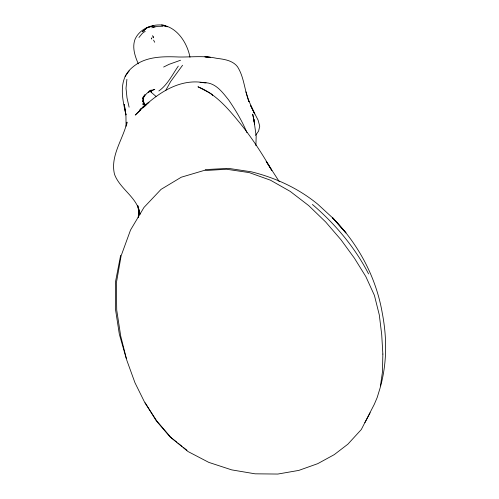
<?xml version="1.0" encoding="UTF-8"?>
<svg xmlns="http://www.w3.org/2000/svg" width="499" height="499" viewBox="0 0 499 499"><rect width="100%" height="100%" fill="white"/><g stroke="black" fill="none" stroke-linecap="round" stroke-linejoin="round"><path stroke-width="0.75" d="M138.279 217.533L138.554 210.422L137.612 205.463M138.285 217.533L138.678 209.667M143.188 101.266L143.456 96.101L142.901 98.284M126.902 79.341L126.022 88.279L127.002 97.879L129.104 107.166M255.893 145.639L256.18 136.146L253.841 119.398L254.571 124.6M126.709 124.282L127.02 122.13C123.053 139.402 110.036 155.825 114.496 174.245C120.016 189.414 137.786 197.454 139.994 214.239L137.849 205.544M120.633 255.351L115.431 282.135L115.363 308.538L119.33 334.137L126.241 358.513M380.656 385.933C387.062 362.187 386.931 337.124 382.271 313.073C376.14 277.219 358.257 243.874 332.796 218.019L345.894 232.865L332.796 218.019M152.881 37.319L153.212 36.783M245.926 91.847L249.057 101.721C244.423 90.307 244.192 77.12 237.443 66.654C232.409 60.229 223.851 59.25 216.31 58.258C203.935 55.47 191.31 57.229 178.785 56.998C162.605 56.325 144.66 56.293 131.811 67.883C117.839 79.834 122.43 99.282 125.998 114.895M142.92 99.182L144.941 94.704L143.487 96.981M364.888 422.653L370.127 412.785M165.643 90.581L170.664 81.555L182.559 65.257M178.299 66.086C172.311 74.694 167.577 84.761 158.844 90.986M255.619 135.323L258.613 131.044L259.736 126.141L258.108 120.147L250.704 105.726L254.727 113.978L248.203 99.438M138.947 37.494L142.433 33.227L145.203 31.312M125.068 76.347L129.222 70.87M142.758 98.122L146.65 93.538L151.247 90.045L148.097 92.371L154.79 89.34L150.623 90.718M140.737 109.923L135.241 115.076C153.081 96.631 176.877 77.719 204.234 82.728C215.512 82.379 222.498 92.303 228.792 100.156C235.784 110.429 242.202 121.145 246.961 132.653M142.932 107.859L148.983 102.189L139.895 109.63L141.735 108.37M142.964 107.528L144.186 106.692M151.79 27.832L155.002 26.572M163.635 67.034L169.018 64.359L180.563 60.236M151.79 39.097L151.303 38.099L151.696 38.024M149.164 91.205L151.035 90.606M153.324 27.333L157.59 26.335L163.073 26.285M142.995 106.374L145.097 105.95M205.133 169.623L228.405 168.356L251.459 171.837C275.591 177.781 298.539 188.41 317.801 204.241L333.8 218.949M200.049 82.454L206.056 82.84M210.665 57.391L204.914 56.799L210.372 57.366M161.539 24.981C177.083 26.915 187.25 42.902 189.988 57.229M165.668 25.605C154.01 22.985 140.157 27.944 135.048 39.259C131.967 47.424 134.98 56.293 138.335 63.853M145.814 105.701L142.639 103.929L144.928 105.588M150.268 91.167L151.54 91.935L150.392 91.211M153.162 36.976L153.661 37.83M176.634 442.102L169.972 436.825L156.168 420.688L145.184 402.755M177.85 443.062L182.085 446.424M183.301 447.378L186.932 450.26M149.875 91.117L155.994 96.413M312.411 204.447C335.166 223.951 354.839 247.192 368.58 273.92M212.699 95.502L211.788 94.292L209.206 92.652L197.941 86.764C215.181 93.637 227.394 107.753 238.834 121.75C251.39 136.913 262.037 153.505 271.88 170.521L266.179 161.358L279.203 181.542M145.814 105.62L142.465 100.748L144.186 104.235M153.573 40.113L154.721 42.265M152.619 35.61L153.068 36.664M142.708 98.078L144.348 104.241M125.53 111.795L124.257 104.391L125.966 116.398L126.054 126.291M125.785 113.279L126.041 114.758M382.858 354.059L382.452 372.017L380.238 387.548L377.175 397.553L374.319 404.265L361.301 429.539L347.847 444.21L334.268 454.626L317.744 463.658L298.826 470.395L277.837 474.05L255.089 473.819L231.692 469.877L208.782 462.373L187.992 451.526L170.989 437.554L156.923 421.131L144.966 402.942L134.98 382.764L126.846 360.365L120.702 336.014L116.71 310.016L116.342 283.045L121.126 255.831L130.526 230.045L143.968 207.447L161.034 189.383L181.262 177.214L203.486 170.633L226.54 169.248L249.238 172.598L270.439 180.183L290.225 191.398L308.719 205.613L325.697 222.011L340.992 239.769L354.427 258.201L365.854 276.621L374.425 295.414L379.302 314.956L381.716 334.686L382.858 354.059M144.916 29.566L142.433 31.699L147.398 27.539L153.686 25.842L147.398 27.539L144.916 29.566M165.425 26.198L164.358 25.886L167.302 26.79L165.425 26.198M253.667 118.594L252.681 114.184L254.615 123.39L253.667 118.594"/></g></svg>
